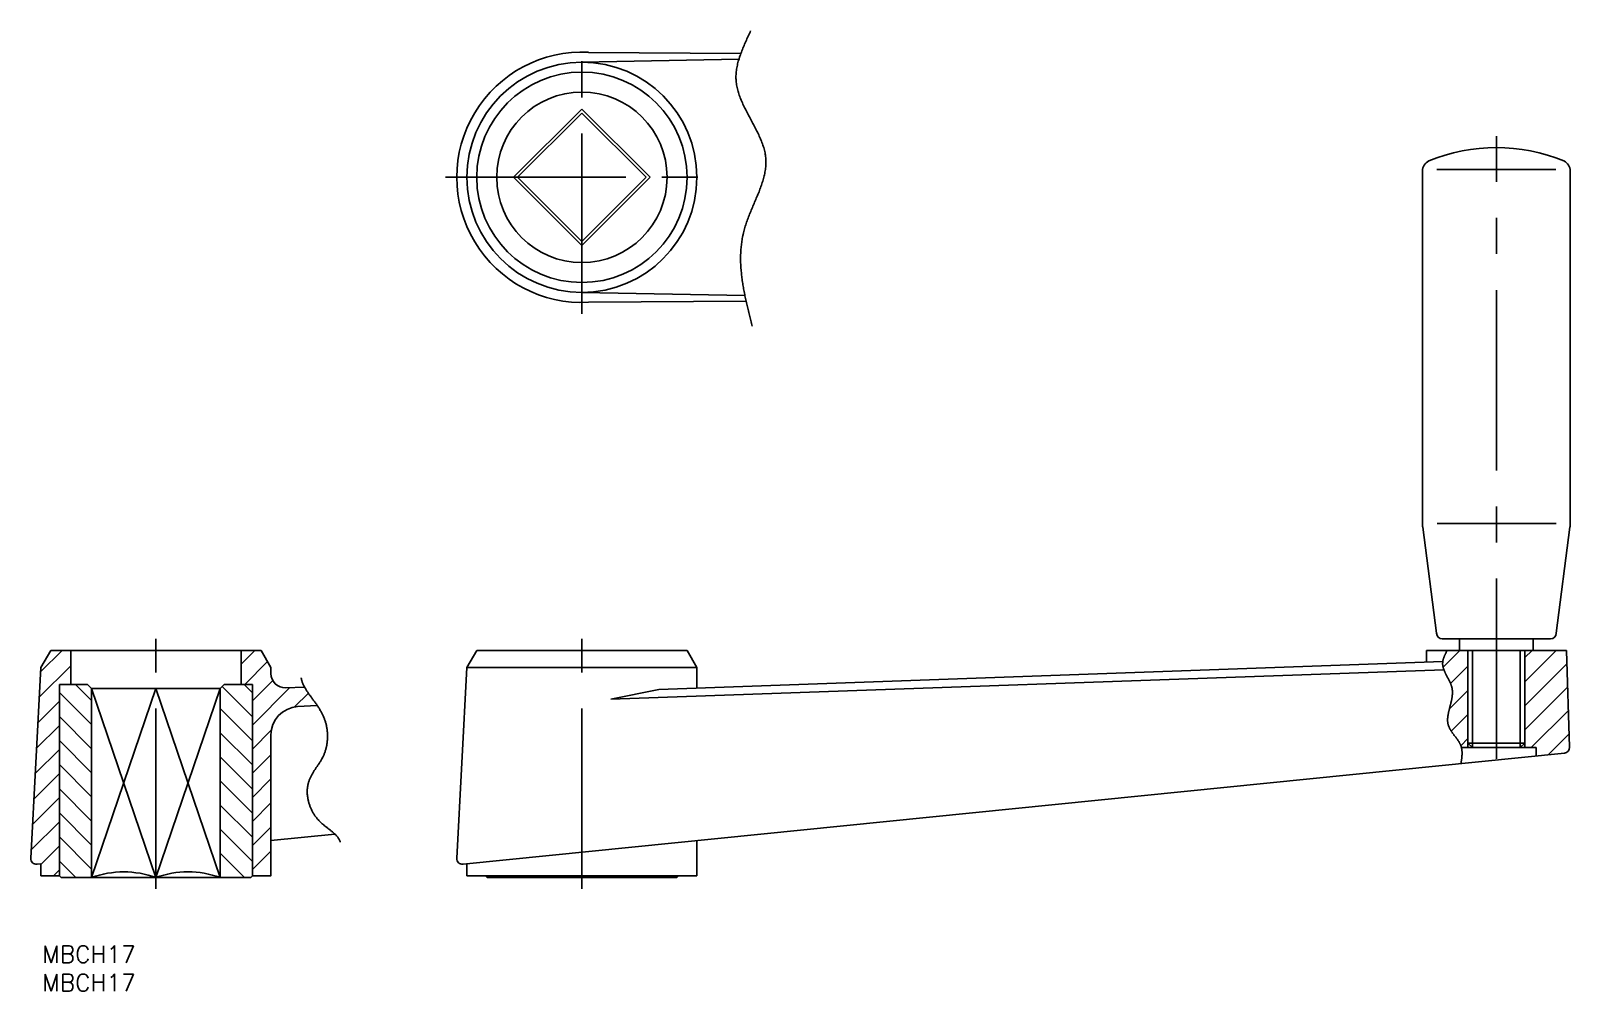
# Model space of a CAD drawing. Extents: x -97 to 174, y -20 to 149.
import ezdxf

# ---------------------------------------------------------------- set-up
doc = ezdxf.new("R2010")
doc.units = 0
doc.linetypes.add('CENTER', pattern=[50.8, 31.75, -6.35, 6.35, -6.35])
doc.layers.get('0').update_dxf_attribs({"linetype": 'CONTINUOUS'})
doc.layers.add('CENTER', color=1, linetype='CENTER')
doc.styles.get("Standard").update_dxf_attribs({"font": 'txt.shx', "height": 3, "bigfont": 'bigfont.shx'})

msp = doc.modelspace()

# ---------------------------------------------------------------- linework, layer by layer
at = {"color": 7, "linetype": 'CONTINUOUS'}
for p, q in [((0, 143.52), (27.65, 144.07)), ((1.18, 145.26), (27.98, 145.05)), ((0, 135.29), (-12.02, 123.27)), ((0, 134.58), (-11.31, 123.27)), ((12.02, 123.27), (0, 135.29)), ((11.31, 123.27), (0, 134.58)), ((-12.02, 123.27), (0, 111.24)), ((-11.31, 123.27), (0, 111.95)), ((0, 111.95), (11.31, 123.27)), ((0, 111.24), (12.02, 123.27)), ((148, 62.31), (148, 124.37)), ((150.53, 124.63), (171.47, 124.63)), ((174, 62.31), (174, 124.37)), ((0, 103.02), (28.71, 102.45)), ((1.18, 101.27), (28.91, 101.49)), ((148.04, 61.68), (150.47, 43)), ((150.55, 62.32), (171.5, 62.32)), ((173.96, 61.68), (171.53, 43)), ((151.47, 42), (170.53, 42)), ((154.5, 40), (154.5, 42)), ((167.5, 40), (167.5, 42)), ((-95.25, 37), (-93.52, 40)), ((-93.52, 40), (-56.48, 40)), ((-90, 34), (-90, 40)), ((-60, 34), (-60, 40)), ((-54.75, 37), (-56.48, 40)), ((-20.25, 37), (-18.52, 40)), ((-18.52, 40), (18.52, 40)), ((151.57, 38.03), (13.52, 33.09)), ((20.25, 37), (18.52, 40)), ((173.32, 40), (148.68, 40)), ((148.68, 40), (148.68, 37.92)), ((156, 22.88), (156, 40)), ((166, 22.88), (166, 40)), ((173.32, 40), (173.88, 22.93)), ((-95.25, 37), (-97.03, 3.4)), ((-54.75, 35.92), (-54.75, 37)), ((-20.25, 37), (-22.03, 3.4)), ((-20.25, 37), (20.25, 37)), ((151.77, 36.55), (5.12, 31.42)), ((20.25, 33.33), (20.25, 37)), ((-92, 0.3), (-92, 34)), ((-92, 34), (-87.02, 34)), ((-87.02, 34), (-86.31, 33.29)), ((-86.31, 0), (-86.31, 33.29)), ((-86.31, 33.29), (-63.69, 33.29)), ((-62.98, 34), (-63.69, 33.29)), ((-63.69, 0), (-63.69, 33.29)), ((-58, 34), (-62.98, 34)), ((-58, 0.3), (-58, 34)), ((-48.84, 33.54), (-52.16, 33.43)), ((13.52, 33.09), (5.12, 31.42)), ((-46.61, 30.29), (-50.05, 30.09)), ((-54.75, 0.3), (-54.75, 25.1)), ((-20.93, 2.35), (172.98, 21.91)), ((154.85, 22.88), (168, 22.88)), ((156.81, 22.88), (156, 23.69)), ((156, 23.69), (166, 23.69)), ((165.19, 22.88), (166, 23.69)), ((168, 21.4), (168, 22.88)), ((-54.75, 6.5), (-43.47, 7.64)), ((20.25, 0.3), (20.25, 6.5)), ((-95.93, 2.35), (-95.25, 2.42)), ((-95.25, 2.42), (-95.25, 0.3)), ((-95.25, 0.3), (-92, 0.3)), ((-92, 0.3), (-91.7, 0)), ((-91.7, 0), (-58.3, 0)), ((-58, 0.3), (-58.3, 0)), ((-58, 0.3), (-54.75, 0.3)), ((-20.25, 2.42), (-20.25, 0.3)), ((-20.25, 0.3), (20.25, 0.3)), ((-17, 0.3), (-16.7, 0)), ((-16.7, 0), (16.7, 0)), ((17, 0.3), (16.7, 0))]:
    msp.add_line(p, q, dxfattribs=at)
at = {"color": 3, "linetype": 'CONTINUOUS'}
for p, q in [((-95.29, 36.23), (-91.52, 40)), ((-60, 37.58), (-57.58, 40)), ((-59.34, 34), (-55.33, 38.01)), ((151.61, 37.06), (154.55, 40)), ((156.81, 22.88), (156.81, 40)), ((165.19, 22.88), (165.19, 40)), ((166, 38.72), (167.28, 40)), ((166, 34.48), (171.52, 40)), ((-95.53, 31.75), (-90, 37.28)), ((152.94, 34.14), (156, 37.21)), ((166, 30.24), (173.39, 37.63)), ((-86.31, 26.92), (-92, 32.6)), ((-86.31, 31.16), (-89.15, 34)), ((-86.31, 33.29), (-75, 0)), ((-86.31, 0), (-75, 33.29)), ((-63.69, 0), (-75, 33.29)), ((-75, 0), (-63.69, 33.29)), ((-58, 28.3), (-63.34, 33.64)), ((-58, 32.54), (-59.46, 34)), ((-58, 31.1), (-54.42, 34.68)), ((-58, 26.85), (-51.4, 33.45)), ((152.72, 29.69), (156, 32.96)), ((166, 25.99), (173.53, 33.52)), ((-95.76, 27.27), (-92, 31.04)), ((-50.58, 30.03), (-48.15, 32.46)), ((-86.31, 22.67), (-92, 28.36)), ((-58, 24.06), (-63.69, 29.75)), ((153.06, 25.78), (156, 28.72)), ((167.13, 22.88), (173.67, 29.42)), ((-96, 22.79), (-92, 26.79)), ((-58, 19.82), (-63.69, 25.5)), ((-58, 22.61), (-54.68, 25.93)), ((154.74, 23.22), (156, 24.48)), ((170.11, 21.62), (173.8, 25.31)), ((-96.24, 18.31), (-92, 22.55)), ((-86.31, 18.43), (-92, 24.12)), ((-86.31, 14.19), (-92, 19.88)), ((-58, 15.57), (-63.69, 21.26)), ((-58, 18.37), (-54.75, 21.62)), ((-96.47, 13.83), (-92, 18.31)), ((-58, 11.33), (-63.69, 17.02)), ((-58, 14.12), (-54.75, 17.37)), ((-96.71, 9.35), (-92, 14.07)), ((-86.31, 9.95), (-92, 15.63)), ((-86.31, 5.7), (-92, 11.39)), ((-58, 7.09), (-63.69, 12.77)), ((-58, 9.88), (-54.75, 13.13)), ((-96.95, 4.88), (-92, 9.82)), ((-58, 2.85), (-63.69, 8.53)), ((-58, 5.64), (-54.75, 8.89)), ((-95.25, 2.33), (-92, 5.58)), ((-86.31, 1.46), (-92, 7.15)), ((-89.1, 0), (-92, 2.9)), ((-59.4, 0), (-63.69, 4.29)), ((-58, 1.4), (-54.75, 4.65)), ((-93.04, 0.3), (-92, 1.34)), ((-63.64, 0), (-63.69, 0.05)), ((-54.85, 0.3), (-54.75, 0.4))]:
    msp.add_line(p, q, dxfattribs=at)
at = {"color": 3}
for points in [[(29.71, 149.06, 0), (29.6, 148.83, 0), (29.5, 148.59, 0), (29.39, 148.36, 0), (29.28, 148.12, 0), (29.17, 147.89, 0), (29.06, 147.66, 0), (28.95, 147.42, 0), (28.85, 147.19, 0), (28.75, 146.95, 0), (28.64, 146.72, 0), (28.54, 146.49, 0), (28.45, 146.25, 0), (28.35, 146.02, 0), (28.26, 145.78, 0), (28.16, 145.55, 0), (28.08, 145.32, 0), (27.99, 145.09, 0), (27.91, 144.85, 0), (27.83, 144.62, 0), (27.75, 144.39, 0), (27.68, 144.15, 0), (27.61, 143.92, 0), (27.54, 143.69, 0), (27.48, 143.46, 0), (27.42, 143.22, 0), (27.37, 142.99, 0), (27.32, 142.76, 0), (27.28, 142.53, 0), (27.24, 142.3, 0), (27.21, 142.07, 0), (27.18, 141.84, 0), (27.16, 141.6, 0), (27.14, 141.38, 0), (27.13, 141.14, 0), (27.13, 140.91, 0), (27.13, 140.69, 0), (27.14, 140.46, 0), (27.15, 140.23, 0), (27.17, 140, 0), (27.2, 139.77, 0), (27.23, 139.54, 0), (27.27, 139.31, 0), (27.32, 139.08, 0), (27.37, 138.86, 0), (27.43, 138.63, 0), (27.49, 138.4, 0), (27.56, 138.17, 0), (27.63, 137.95, 0), (27.71, 137.72, 0), (27.79, 137.49, 0), (27.88, 137.27, 0), (27.97, 137.04, 0), (28.06, 136.82, 0), (28.16, 136.59, 0), (28.26, 136.36, 0), (28.36, 136.14, 0), (28.46, 135.91, 0), (28.57, 135.69, 0), (28.68, 135.46, 0), (28.79, 135.24, 0), (28.91, 135.01, 0), (29.02, 134.79, 0), (29.14, 134.56, 0), (29.26, 134.34, 0), (29.38, 134.11, 0), (29.5, 133.89, 0), (29.62, 133.67, 0), (29.74, 133.44, 0), (29.86, 133.22, 0), (29.98, 132.99, 0), (30.1, 132.77, 0), (30.22, 132.54, 0), (30.34, 132.32, 0), (30.46, 132.09, 0), (30.58, 131.87, 0), (30.69, 131.65, 0), (30.8, 131.42, 0), (30.92, 131.2, 0), (31.02, 130.97, 0), (31.13, 130.75, 0), (31.23, 130.53, 0), (31.34, 130.3, 0), (31.43, 130.07, 0), (31.53, 129.85, 0), (31.62, 129.63, 0), (31.7, 129.4, 0), (31.79, 129.18, 0), (31.87, 128.95, 0), (31.94, 128.73, 0), (32.01, 128.5, 0), (32.07, 128.28, 0), (32.13, 128.05, 0), (32.19, 127.82, 0), (32.24, 127.6, 0), (32.28, 127.37, 0), (32.32, 127.15, 0), (32.35, 126.92, 0), (32.37, 126.69, 0), (32.39, 126.47, 0), (32.4, 126.24, 0), (32.4, 126.01, 0), (32.4, 125.78, 0), (32.39, 125.56, 0), (32.38, 125.33, 0), (32.36, 125.1, 0), (32.33, 124.87, 0), (32.3, 124.64, 0), (32.27, 124.42, 0), (32.23, 124.19, 0), (32.18, 123.96, 0), (32.13, 123.73, 0), (32.08, 123.5, 0), (32.02, 123.27, 0), (31.96, 123.04, 0), (31.9, 122.81, 0), (31.83, 122.58, 0), (31.76, 122.35, 0), (31.68, 122.12, 0), (31.6, 121.89, 0), (31.52, 121.66, 0), (31.44, 121.43, 0), (31.35, 121.2, 0), (31.27, 120.97, 0), (31.18, 120.74, 0), (31.08, 120.5, 0), (30.99, 120.27, 0), (30.9, 120.04, 0), (30.8, 119.81, 0), (30.7, 119.58, 0), (30.61, 119.34, 0), (30.51, 119.11, 0), (30.41, 118.88, 0), (30.31, 118.64, 0), (30.21, 118.41, 0), (30.11, 118.18, 0), (30.01, 117.94, 0), (29.91, 117.71, 0), (29.82, 117.48, 0), (29.72, 117.24, 0), (29.62, 117.01, 0), (29.53, 116.77, 0), (29.44, 116.54, 0), (29.34, 116.3, 0), (29.25, 116.07, 0), (29.17, 115.83, 0), (29.08, 115.6, 0), (29, 115.36, 0), (28.92, 115.13, 0), (28.84, 114.89, 0), (28.76, 114.65, 0), (28.69, 114.42, 0), (28.62, 114.18, 0), (28.56, 113.94, 0), (28.5, 113.71, 0), (28.44, 113.47, 0), (28.38, 113.23, 0), (28.33, 113, 0), (28.28, 112.76, 0), (28.24, 112.52, 0), (28.2, 112.28, 0), (28.16, 112.04, 0), (28.13, 111.81, 0), (28.09, 111.57, 0), (28.07, 111.33, 0), (28.04, 111.09, 0), (28.02, 110.85, 0), (28, 110.61, 0), (27.98, 110.37, 0), (27.97, 110.13, 0), (27.96, 109.89, 0), (27.95, 109.65, 0), (27.94, 109.42, 0), (27.94, 109.17, 0), (27.94, 108.94, 0), (27.94, 108.69, 0), (27.95, 108.45, 0), (27.95, 108.21, 0), (27.96, 107.97, 0), (27.97, 107.73, 0), (27.99, 107.49, 0), (28, 107.25, 0), (28.02, 107.01, 0), (28.04, 106.77, 0), (28.07, 106.53, 0), (28.09, 106.29, 0), (28.12, 106.05, 0), (28.14, 105.81, 0), (28.17, 105.56, 0), (28.21, 105.32, 0), (28.24, 105.08, 0), (28.28, 104.84, 0), (28.31, 104.6, 0), (28.35, 104.35, 0), (28.39, 104.11, 0), (28.43, 103.87, 0), (28.48, 103.63, 0), (28.52, 103.39, 0), (28.57, 103.14, 0), (28.61, 102.9, 0), (28.66, 102.66, 0), (28.71, 102.42, 0), (28.76, 102.17, 0), (28.82, 101.93, 0), (28.87, 101.69, 0), (28.92, 101.45, 0), (28.98, 101.2, 0), (29.03, 100.96, 0), (29.09, 100.72, 0), (29.15, 100.47, 0), (29.2, 100.23, 0), (29.26, 99.99, 0), (29.32, 99.75, 0), (29.38, 99.5, 0), (29.44, 99.26, 0), (29.5, 99.02, 0), (29.56, 98.77, 0), (29.63, 98.53, 0), (29.69, 98.29, 0), (29.75, 98.04, 0), (29.81, 97.8, 0), (29.87, 97.56, 0), (29.94, 97.31, 0), (30, 97.07, 0)], [(154.77, 20.07, 0), (154.78, 20.16, 0), (154.79, 20.24, 0), (154.81, 20.33, 0), (154.82, 20.41, 0), (154.83, 20.5, 0), (154.84, 20.58, 0), (154.86, 20.67, 0), (154.87, 20.76, 0), (154.88, 20.84, 0), (154.89, 20.93, 0), (154.9, 21.01, 0), (154.91, 21.1, 0), (154.92, 21.18, 0), (154.93, 21.27, 0), (154.93, 21.35, 0), (154.94, 21.43, 0), (154.94, 21.52, 0), (154.95, 21.6, 0), (154.95, 21.68, 0), (154.95, 21.77, 0), (154.96, 21.85, 0), (154.96, 21.93, 0), (154.95, 22.02, 0), (154.95, 22.1, 0), (154.95, 22.18, 0), (154.94, 22.26, 0), (154.94, 22.34, 0), (154.93, 22.42, 0), (154.92, 22.5, 0), (154.91, 22.58, 0), (154.89, 22.66, 0), (154.88, 22.74, 0), (154.86, 22.82, 0), (154.84, 22.89, 0), (154.82, 22.97, 0), (154.8, 23.05, 0), (154.78, 23.12, 0), (154.75, 23.2, 0), (154.72, 23.28, 0), (154.69, 23.35, 0), (154.66, 23.42, 0), (154.62, 23.5, 0), (154.59, 23.57, 0), (154.55, 23.64, 0), (154.51, 23.72, 0), (154.47, 23.79, 0), (154.43, 23.86, 0), (154.39, 23.93, 0), (154.34, 24, 0), (154.3, 24.07, 0), (154.25, 24.14, 0), (154.21, 24.21, 0), (154.16, 24.28, 0), (154.11, 24.35, 0), (154.06, 24.42, 0), (154.01, 24.49, 0), (153.96, 24.56, 0), (153.91, 24.63, 0), (153.86, 24.7, 0), (153.8, 24.77, 0), (153.75, 24.84, 0), (153.7, 24.9, 0), (153.65, 24.97, 0), (153.59, 25.04, 0), (153.54, 25.11, 0), (153.49, 25.18, 0), (153.44, 25.25, 0), (153.39, 25.31, 0), (153.34, 25.38, 0), (153.29, 25.45, 0), (153.24, 25.52, 0), (153.19, 25.59, 0), (153.14, 25.66, 0), (153.09, 25.73, 0), (153.05, 25.79, 0), (153, 25.86, 0), (152.96, 25.93, 0), (152.92, 26, 0), (152.88, 26.07, 0), (152.84, 26.14, 0), (152.8, 26.21, 0), (152.76, 26.28, 0), (152.72, 26.36, 0), (152.69, 26.43, 0), (152.66, 26.5, 0), (152.63, 26.57, 0), (152.6, 26.64, 0), (152.57, 26.72, 0), (152.55, 26.79, 0), (152.53, 26.86, 0), (152.51, 26.94, 0), (152.49, 27.01, 0), (152.47, 27.09, 0), (152.46, 27.16, 0), (152.45, 27.24, 0), (152.44, 27.32, 0), (152.43, 27.39, 0), (152.42, 27.47, 0), (152.42, 27.55, 0), (152.41, 27.63, 0), (152.41, 27.7, 0), (152.41, 27.78, 0), (152.41, 27.86, 0), (152.42, 27.94, 0), (152.42, 28.02, 0), (152.43, 28.1, 0), (152.44, 28.18, 0), (152.44, 28.26, 0), (152.45, 28.34, 0), (152.46, 28.42, 0), (152.47, 28.5, 0), (152.49, 28.59, 0), (152.5, 28.67, 0), (152.51, 28.75, 0), (152.53, 28.83, 0), (152.55, 28.91, 0), (152.56, 29, 0), (152.58, 29.08, 0), (152.6, 29.16, 0), (152.62, 29.25, 0), (152.64, 29.33, 0), (152.66, 29.41, 0), (152.68, 29.5, 0), (152.7, 29.58, 0), (152.72, 29.66, 0), (152.74, 29.75, 0), (152.76, 29.83, 0), (152.78, 29.92, 0), (152.81, 30, 0), (152.83, 30.09, 0), (152.85, 30.17, 0), (152.87, 30.26, 0), (152.89, 30.34, 0), (152.91, 30.43, 0), (152.94, 30.51, 0), (152.96, 30.6, 0), (152.98, 30.68, 0), (153, 30.77, 0), (153.02, 30.85, 0), (153.04, 30.94, 0), (153.06, 31.02, 0), (153.08, 31.11, 0), (153.09, 31.19, 0), (153.11, 31.28, 0), (153.13, 31.36, 0), (153.15, 31.45, 0), (153.16, 31.53, 0), (153.18, 31.62, 0), (153.19, 31.7, 0), (153.2, 31.78, 0), (153.21, 31.87, 0), (153.22, 31.95, 0), (153.23, 32.04, 0), (153.24, 32.12, 0), (153.25, 32.21, 0), (153.25, 32.29, 0), (153.26, 32.37, 0), (153.26, 32.46, 0), (153.26, 32.54, 0), (153.26, 32.62, 0), (153.26, 32.71, 0), (153.26, 32.79, 0), (153.25, 32.87, 0), (153.25, 32.95, 0), (153.24, 33.04, 0), (153.23, 33.12, 0), (153.21, 33.2, 0), (153.2, 33.28, 0), (153.19, 33.36, 0), (153.17, 33.44, 0), (153.15, 33.52, 0), (153.13, 33.6, 0), (153.1, 33.68, 0), (153.08, 33.76, 0), (153.05, 33.84, 0), (153.02, 33.92, 0), (152.99, 34, 0), (152.96, 34.08, 0), (152.93, 34.16, 0), (152.9, 34.24, 0), (152.86, 34.32, 0), (152.83, 34.4, 0), (152.79, 34.47, 0), (152.76, 34.55, 0), (152.72, 34.63, 0), (152.68, 34.71, 0), (152.64, 34.79, 0), (152.6, 34.86, 0), (152.56, 34.94, 0), (152.52, 35.02, 0), (152.48, 35.09, 0), (152.44, 35.17, 0), (152.4, 35.25, 0), (152.36, 35.32, 0), (152.32, 35.4, 0), (152.28, 35.48, 0), (152.24, 35.55, 0), (152.2, 35.63, 0), (152.16, 35.71, 0), (152.12, 35.78, 0), (152.08, 35.86, 0), (152.05, 35.93, 0), (152.01, 36.01, 0), (151.97, 36.09, 0), (151.94, 36.16, 0), (151.9, 36.24, 0), (151.87, 36.31, 0), (151.84, 36.39, 0), (151.81, 36.46, 0), (151.78, 36.54, 0), (151.75, 36.62, 0), (151.72, 36.69, 0), (151.7, 36.77, 0), (151.67, 36.84, 0), (151.65, 36.92, 0), (151.63, 36.99, 0), (151.61, 37.07, 0), (151.6, 37.15, 0), (151.58, 37.22, 0), (151.57, 37.3, 0), (151.56, 37.37, 0), (151.55, 37.45, 0), (151.54, 37.53, 0), (151.54, 37.6, 0), (151.54, 37.68, 0), (151.54, 37.76, 0), (151.55, 37.83, 0), (151.55, 37.91, 0), (151.56, 37.99, 0), (151.57, 38.06, 0), (151.59, 38.14, 0), (151.6, 38.22, 0), (151.62, 38.29, 0), (151.64, 38.37, 0), (151.66, 38.45, 0), (151.69, 38.52, 0), (151.71, 38.6, 0), (151.74, 38.68, 0), (151.76, 38.76, 0), (151.79, 38.83, 0), (151.82, 38.91, 0), (151.86, 38.99, 0), (151.89, 39.07, 0), (151.92, 39.14, 0), (151.96, 39.22, 0), (152, 39.3, 0), (152.03, 39.38, 0), (152.07, 39.46, 0), (152.11, 39.53, 0), (152.15, 39.61, 0), (152.19, 39.69, 0), (152.23, 39.77, 0), (152.28, 39.84, 0), (152.32, 39.92, 0), (152.36, 40, 0)]]:
    msp.add_polyline3d(points, dxfattribs=at)
at = {"color": 3, "linetype": 'CONTINUOUS'}
msp.add_polyline3d([(-49.41, 35.18, 0), (-49.4, 35.08, 0), (-49.39, 34.98, 0), (-49.37, 34.89, 0), (-49.35, 34.79, 0), (-49.32, 34.69, 0), (-49.3, 34.59, 0), (-49.27, 34.49, 0), (-49.23, 34.39, 0), (-49.2, 34.29, 0), (-49.16, 34.19, 0), (-49.11, 34.08, 0), (-49.07, 33.98, 0), (-49.02, 33.88, 0), (-48.97, 33.78, 0), (-48.92, 33.68, 0), (-48.86, 33.57, 0), (-48.8, 33.47, 0), (-48.74, 33.36, 0), (-48.68, 33.26, 0), (-48.62, 33.16, 0), (-48.55, 33.05, 0), (-48.48, 32.94, 0), (-48.41, 32.84, 0), (-48.34, 32.73, 0), (-48.27, 32.63, 0), (-48.2, 32.52, 0), (-48.12, 32.41, 0), (-48.05, 32.3, 0), (-47.97, 32.19, 0), (-47.89, 32.08, 0), (-47.81, 31.97, 0), (-47.73, 31.86, 0), (-47.65, 31.75, 0), (-47.57, 31.64, 0), (-47.49, 31.53, 0), (-47.41, 31.42, 0), (-47.33, 31.31, 0), (-47.24, 31.19, 0), (-47.16, 31.08, 0), (-47.08, 30.97, 0), (-47, 30.85, 0), (-46.92, 30.74, 0), (-46.83, 30.62, 0), (-46.75, 30.51, 0), (-46.67, 30.39, 0), (-46.59, 30.27, 0), (-46.52, 30.16, 0), (-46.44, 30.04, 0), (-46.36, 29.92, 0), (-46.28, 29.8, 0), (-46.21, 29.68, 0), (-46.14, 29.56, 0), (-46.06, 29.44, 0), (-45.99, 29.32, 0), (-45.92, 29.2, 0), (-45.86, 29.08, 0), (-45.79, 28.95, 0), (-45.73, 28.83, 0), (-45.67, 28.71, 0), (-45.61, 28.58, 0), (-45.55, 28.46, 0), (-45.49, 28.33, 0), (-45.44, 28.2, 0), (-45.39, 28.08, 0), (-45.34, 27.95, 0), (-45.29, 27.82, 0), (-45.25, 27.7, 0), (-45.21, 27.57, 0), (-45.16, 27.44, 0), (-45.13, 27.31, 0), (-45.09, 27.18, 0), (-45.05, 27.05, 0), (-45.02, 26.92, 0), (-44.99, 26.79, 0), (-44.96, 26.66, 0), (-44.94, 26.53, 0), (-44.91, 26.4, 0), (-44.89, 26.27, 0), (-44.87, 26.14, 0), (-44.85, 26.01, 0), (-44.83, 25.87, 0), (-44.82, 25.74, 0), (-44.81, 25.61, 0), (-44.8, 25.48, 0), (-44.79, 25.35, 0), (-44.78, 25.22, 0), (-44.78, 25.09, 0), (-44.78, 24.96, 0), (-44.78, 24.83, 0), (-44.78, 24.7, 0), (-44.78, 24.57, 0), (-44.79, 24.44, 0), (-44.8, 24.31, 0), (-44.8, 24.18, 0), (-44.82, 24.05, 0), (-44.83, 23.92, 0), (-44.85, 23.79, 0), (-44.86, 23.66, 0), (-44.88, 23.54, 0), (-44.9, 23.41, 0), (-44.93, 23.28, 0), (-44.95, 23.15, 0), (-44.98, 23.03, 0), (-45.01, 22.9, 0), (-45.04, 22.78, 0), (-45.07, 22.65, 0), (-45.11, 22.53, 0), (-45.14, 22.41, 0), (-45.18, 22.29, 0), (-45.22, 22.16, 0), (-45.27, 22.04, 0), (-45.31, 21.92, 0), (-45.36, 21.8, 0), (-45.4, 21.69, 0), (-45.46, 21.57, 0), (-45.51, 21.45, 0), (-45.56, 21.33, 0), (-45.62, 21.22, 0), (-45.67, 21.11, 0), (-45.73, 20.99, 0), (-45.79, 20.88, 0), (-45.86, 20.77, 0), (-45.92, 20.66, 0), (-45.99, 20.55, 0), (-46.05, 20.44, 0), (-46.12, 20.33, 0), (-46.19, 20.22, 0), (-46.26, 20.11, 0), (-46.33, 20, 0), (-46.4, 19.9, 0), (-46.47, 19.79, 0), (-46.54, 19.68, 0), (-46.61, 19.57, 0), (-46.69, 19.47, 0), (-46.76, 19.36, 0), (-46.83, 19.26, 0), (-46.9, 19.15, 0), (-46.97, 19.04, 0), (-47.04, 18.94, 0), (-47.11, 18.83, 0), (-47.18, 18.72, 0), (-47.25, 18.61, 0), (-47.32, 18.51, 0), (-47.38, 18.4, 0), (-47.45, 18.29, 0), (-47.51, 18.18, 0), (-47.57, 18.07, 0), (-47.63, 17.96, 0), (-47.69, 17.85, 0), (-47.75, 17.74, 0), (-47.8, 17.63, 0), (-47.85, 17.51, 0), (-47.9, 17.4, 0), (-47.95, 17.28, 0), (-48, 17.17, 0), (-48.04, 17.05, 0), (-48.08, 16.93, 0), (-48.12, 16.81, 0), (-48.15, 16.69, 0), (-48.18, 16.57, 0), (-48.21, 16.45, 0), (-48.24, 16.33, 0), (-48.26, 16.2, 0), (-48.28, 16.08, 0), (-48.3, 15.95, 0), (-48.32, 15.82, 0), (-48.33, 15.7, 0), (-48.34, 15.57, 0), (-48.35, 15.44, 0), (-48.35, 15.31, 0), (-48.35, 15.18, 0), (-48.35, 15.05, 0), (-48.35, 14.92, 0), (-48.35, 14.79, 0), (-48.34, 14.66, 0), (-48.33, 14.53, 0), (-48.31, 14.4, 0), (-48.3, 14.27, 0), (-48.28, 14.14, 0), (-48.26, 14.01, 0), (-48.24, 13.88, 0), (-48.21, 13.74, 0), (-48.18, 13.61, 0), (-48.15, 13.48, 0), (-48.12, 13.35, 0), (-48.09, 13.22, 0), (-48.05, 13.09, 0), (-48.01, 12.97, 0), (-47.97, 12.84, 0), (-47.92, 12.71, 0), (-47.88, 12.58, 0), (-47.83, 12.45, 0), (-47.78, 12.33, 0), (-47.72, 12.2, 0), (-47.67, 12.08, 0), (-47.61, 11.96, 0), (-47.55, 11.83, 0), (-47.49, 11.71, 0), (-47.42, 11.59, 0), (-47.36, 11.47, 0), (-47.29, 11.35, 0), (-47.22, 11.24, 0), (-47.15, 11.12, 0), (-47.07, 11.01, 0), (-47, 10.89, 0), (-46.92, 10.78, 0), (-46.84, 10.67, 0), (-46.75, 10.56, 0), (-46.67, 10.45, 0), (-46.58, 10.35, 0), (-46.49, 10.24, 0), (-46.4, 10.14, 0), (-46.31, 10.04, 0), (-46.22, 9.94, 0), (-46.12, 9.85, 0), (-46.02, 9.75, 0), (-45.92, 9.66, 0), (-45.82, 9.57, 0), (-45.72, 9.47, 0), (-45.61, 9.39, 0), (-45.51, 9.3, 0), (-45.4, 9.21, 0), (-45.3, 9.13, 0), (-45.19, 9.04, 0), (-45.08, 8.96, 0), (-44.98, 8.87, 0), (-44.87, 8.79, 0), (-44.76, 8.71, 0), (-44.66, 8.63, 0), (-44.55, 8.55, 0), (-44.45, 8.47, 0), (-44.34, 8.38, 0), (-44.24, 8.3, 0), (-44.13, 8.22, 0), (-44.03, 8.14, 0), (-43.93, 8.06, 0), (-43.84, 7.97, 0), (-43.74, 7.89, 0), (-43.65, 7.81, 0), (-43.55, 7.72, 0), (-43.46, 7.64, 0), (-43.38, 7.55, 0), (-43.29, 7.46, 0), (-43.21, 7.37, 0), (-43.13, 7.28, 0), (-43.05, 7.19, 0), (-42.98, 7.09, 0), (-42.91, 7, 0), (-42.85, 6.9, 0), (-42.79, 6.8, 0), (-42.73, 6.7, 0), (-42.67, 6.59, 0), (-42.62, 6.48, 0), (-42.58, 6.38, 0), (-42.54, 6.26, 0)], dxfattribs=at)
at = {"color": 7, "linetype": 'CONTINUOUS'}
for radius in [20.25, 18.52, 15]:
    msp.add_circle((0, 123.27), radius, dxfattribs=at)
for centre, radius, start, end in [((0, 123.27), 22.03, 86.932, 273.068), ((161, 97.1), 31.4, 67.7289, 112.2711), ((150, 124.37), 2, 116.7923, 180.0016), ((172, 124.37), 2, 359.9984, 63.2077), ((153, 62.31), 5, 180, 187.4153), ((169, 62.31), 5, 352.5847, 0), ((151.47, 43), 1, 180, 270), ((170.53, 43), 1, 270, 0), ((-52.25, 35.92), 2.5, 180, 272.0468), ((-49.75, 25.1), 5, 93.3851, 180), ((172.88, 22.9), 1, 275.759, 1.8975), ((-96.03, 3.34), 1, 176.9742, 275.759), ((-21.03, 3.34), 1, 176.9742, 275.759), ((-80.66, -15.46), 16.46, 69.8978, 110.1022), ((-69.34, -15.44), 16.45, 69.8835, 110.1165)]:
    msp.add_arc(centre, radius, start, end, dxfattribs=at)
at = {"layer": 'CENTER', "color": 1, "linetype": 'CENTER'}
for p, q in [((0, 99.24), (0, 147.29)), ((161, 20.88), (161, 130.5)), ((-24.03, 123.27), (24.03, 123.27)), ((-75, -2), (-75, 42)), ((0, -2), (0, 42))]:
    msp.add_line(p, q, dxfattribs=at)

# ---------------------------------------------------------------- texts
at = {"color": 7, "linetype": 'CONTINUOUS'}
for p in [(-95, -15), (-95, -20)]:
    msp.add_text('MBCH17', height=3, dxfattribs=at).set_placement(p)

doc.saveas('drawing.dxf')
